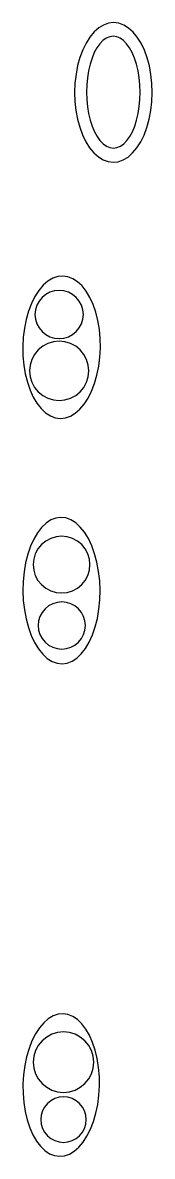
# Model space of a CAD drawing. Extents: x -1 to 217, y -22 to 302.
# Drawn here: x 126.04 to 127.94, y 130.97 to 147.67 of the extents above; entities that cross this region are included whole.
import ezdxf

# ---------------------------------------------------------------- set-up
doc = ezdxf.new("R2010")
doc.units = 0

msp = doc.modelspace()

# ---------------------------------------------------------------- linework, layer by layer
at = {"layer": 'CIRCLES'}
for p, q in [((126.326, 143.618), (126.281, 143.564)), ((126.379, 143.662), (126.326, 143.618)), ((126.441, 143.695), (126.379, 143.662)), ((126.507, 143.715), (126.441, 143.695)), ((126.577, 143.722), (126.507, 143.715)), ((126.646, 143.715), (126.577, 143.722)), ((126.713, 143.695), (126.646, 143.715)), ((126.774, 143.662), (126.713, 143.695)), ((126.828, 143.618), (126.774, 143.662)), ((126.872, 143.564), (126.828, 143.618)), ((126.228, 143.436), (126.221, 143.367)), ((126.249, 143.503), (126.228, 143.436)), ((126.281, 143.564), (126.249, 143.503)), ((126.905, 143.503), (126.872, 143.564)), ((126.925, 143.436), (126.905, 143.503)), ((126.932, 143.367), (126.925, 143.436)), ((126.221, 143.367), (126.228, 143.298)), ((126.228, 143.298), (126.249, 143.231)), ((126.905, 143.231), (126.925, 143.298)), ((126.925, 143.298), (126.932, 143.367)), ((126.249, 143.231), (126.281, 143.17)), ((126.281, 143.17), (126.326, 143.116)), ((126.326, 143.116), (126.379, 143.072)), ((126.774, 143.072), (126.828, 143.116)), ((126.828, 143.116), (126.872, 143.17)), ((126.872, 143.17), (126.905, 143.231)), ((126.41, 142.939), (126.335, 142.899)), ((126.379, 143.072), (126.441, 143.039)), ((126.492, 142.964), (126.41, 142.939)), ((126.441, 143.039), (126.507, 143.019)), ((126.577, 142.972), (126.492, 142.964)), ((126.507, 143.019), (126.577, 143.012)), ((126.577, 143.012), (126.646, 143.019)), ((126.662, 142.964), (126.577, 142.972)), ((126.646, 143.019), (126.713, 143.039)), ((126.743, 142.939), (126.662, 142.964)), ((126.713, 143.039), (126.774, 143.072)), ((126.819, 142.899), (126.743, 142.939)), ((126.214, 142.778), (126.174, 142.703)), ((126.268, 142.845), (126.214, 142.778)), ((126.335, 142.899), (126.268, 142.845)), ((126.885, 142.845), (126.819, 142.899)), ((126.939, 142.778), (126.885, 142.845)), ((126.979, 142.703), (126.939, 142.778)), ((126.149, 142.621), (126.141, 142.536)), ((126.174, 142.703), (126.149, 142.621)), ((127.004, 142.621), (126.979, 142.703)), ((127.013, 142.536), (127.004, 142.621)), ((126.141, 142.536), (126.149, 142.451)), ((126.149, 142.451), (126.174, 142.37)), ((126.979, 142.37), (127.004, 142.451)), ((127.004, 142.451), (127.013, 142.536)), ((126.174, 142.37), (126.214, 142.294)), ((126.214, 142.294), (126.268, 142.228)), ((126.885, 142.228), (126.939, 142.294)), ((126.939, 142.294), (126.979, 142.37)), ((126.268, 142.228), (126.335, 142.174)), ((126.335, 142.174), (126.41, 142.134)), ((126.41, 142.134), (126.492, 142.109)), ((126.492, 142.109), (126.577, 142.1)), ((126.577, 142.1), (126.662, 142.109)), ((126.662, 142.109), (126.743, 142.134)), ((126.743, 142.134), (126.819, 142.174)), ((126.819, 142.174), (126.885, 142.228)), ((126.612, 140.101), (126.53, 140.093)), ((126.693, 140.093), (126.612, 140.101)), ((126.316, 139.978), (126.265, 139.915)), ((126.38, 140.03), (126.316, 139.978)), ((126.452, 140.069), (126.38, 140.03)), ((126.53, 140.093), (126.452, 140.069)), ((126.772, 140.069), (126.693, 140.093)), ((126.844, 140.03), (126.772, 140.069)), ((126.907, 139.978), (126.844, 140.03)), ((126.959, 139.915), (126.907, 139.978)), ((126.202, 139.765), (126.194, 139.683)), ((126.226, 139.843), (126.202, 139.765)), ((126.265, 139.915), (126.226, 139.843)), ((126.998, 139.843), (126.959, 139.915)), ((127.021, 139.765), (126.998, 139.843)), ((127.029, 139.683), (127.021, 139.765)), ((126.194, 139.683), (126.202, 139.602)), ((126.202, 139.602), (126.226, 139.523)), ((126.998, 139.523), (127.021, 139.602)), ((127.021, 139.602), (127.029, 139.683)), ((126.226, 139.523), (126.265, 139.451)), ((126.265, 139.451), (126.316, 139.388)), ((126.907, 139.388), (126.959, 139.451)), ((126.959, 139.451), (126.998, 139.523)), ((126.316, 139.388), (126.38, 139.336)), ((126.38, 139.336), (126.452, 139.297)), ((126.452, 139.297), (126.53, 139.274)), ((126.53, 139.274), (126.612, 139.266)), ((126.612, 139.266), (126.693, 139.274)), ((126.693, 139.274), (126.772, 139.297)), ((126.772, 139.297), (126.844, 139.336)), ((126.844, 139.336), (126.907, 139.388)), ((126.482, 139.107), (126.422, 139.075)), ((126.547, 139.127), (126.482, 139.107)), ((126.615, 139.134), (126.547, 139.127)), ((126.683, 139.127), (126.615, 139.134)), ((126.748, 139.107), (126.683, 139.127)), ((126.808, 139.075), (126.748, 139.107)), ((126.326, 138.98), (126.294, 138.92)), ((126.369, 139.032), (126.326, 138.98)), ((126.422, 139.075), (126.369, 139.032)), ((126.86, 139.032), (126.808, 139.075)), ((126.904, 138.98), (126.86, 139.032)), ((126.936, 138.92), (126.904, 138.98)), ((126.274, 138.854), (126.268, 138.787)), ((126.268, 138.787), (126.274, 138.719)), ((126.294, 138.92), (126.274, 138.854)), ((126.955, 138.854), (126.936, 138.92)), ((126.962, 138.787), (126.955, 138.854)), ((126.955, 138.719), (126.962, 138.787)), ((126.274, 138.719), (126.294, 138.654)), ((126.294, 138.654), (126.326, 138.594)), ((126.326, 138.594), (126.369, 138.541)), ((126.86, 138.541), (126.904, 138.594)), ((126.904, 138.594), (126.936, 138.654)), ((126.936, 138.654), (126.955, 138.719)), ((126.369, 138.541), (126.422, 138.498)), ((126.422, 138.498), (126.482, 138.466)), ((126.482, 138.466), (126.547, 138.446)), ((126.547, 138.446), (126.615, 138.44)), ((126.615, 138.44), (126.683, 138.446)), ((126.683, 138.446), (126.748, 138.466)), ((126.748, 138.466), (126.808, 138.498)), ((126.808, 138.498), (126.86, 138.541)), ((126.47, 132.766), (126.393, 132.725)), ((126.553, 132.792), (126.47, 132.766)), ((126.64, 132.8), (126.553, 132.792)), ((126.727, 132.792), (126.64, 132.8)), ((126.81, 132.766), (126.727, 132.792)), ((126.887, 132.725), (126.81, 132.766)), ((126.27, 132.602), (126.229, 132.525)), ((126.325, 132.67), (126.27, 132.602)), ((126.393, 132.725), (126.325, 132.67)), ((126.955, 132.67), (126.887, 132.725)), ((127.01, 132.602), (126.955, 132.67)), ((127.051, 132.525), (127.01, 132.602)), ((126.204, 132.442), (126.195, 132.355)), ((126.229, 132.525), (126.204, 132.442)), ((127.077, 132.442), (127.051, 132.525)), ((127.085, 132.355), (127.077, 132.442)), ((126.195, 132.355), (126.204, 132.268)), ((126.204, 132.268), (126.229, 132.185)), ((127.051, 132.185), (127.077, 132.268)), ((127.077, 132.268), (127.085, 132.355)), ((126.229, 132.185), (126.27, 132.108)), ((126.27, 132.108), (126.325, 132.04)), ((126.955, 132.04), (127.01, 132.108)), ((127.01, 132.108), (127.051, 132.185)), ((126.325, 132.04), (126.393, 131.985)), ((126.393, 131.985), (126.47, 131.944)), ((126.47, 131.944), (126.553, 131.919)), ((126.553, 131.919), (126.64, 131.91)), ((126.64, 131.91), (126.727, 131.919)), ((126.727, 131.919), (126.81, 131.944)), ((126.81, 131.944), (126.887, 131.985)), ((126.887, 131.985), (126.955, 132.04)), ((126.404, 131.745), (126.362, 131.694)), ((126.454, 131.787), (126.404, 131.745)), ((126.512, 131.818), (126.454, 131.787)), ((126.575, 131.837), (126.512, 131.818)), ((126.64, 131.843), (126.575, 131.837)), ((126.705, 131.837), (126.64, 131.843)), ((126.768, 131.818), (126.705, 131.837)), ((126.826, 131.787), (126.768, 131.818)), ((126.877, 131.745), (126.826, 131.787)), ((126.918, 131.694), (126.877, 131.745)), ((126.331, 131.637), (126.312, 131.574)), ((126.362, 131.694), (126.331, 131.637)), ((126.949, 131.637), (126.918, 131.694)), ((126.968, 131.574), (126.949, 131.637)), ((126.312, 131.574), (126.305, 131.508)), ((126.305, 131.508), (126.312, 131.443)), ((126.312, 131.443), (126.331, 131.38)), ((126.949, 131.38), (126.968, 131.443)), ((126.975, 131.508), (126.968, 131.574)), ((126.968, 131.443), (126.975, 131.508)), ((126.331, 131.38), (126.362, 131.323)), ((126.362, 131.323), (126.404, 131.272)), ((126.404, 131.272), (126.454, 131.23)), ((126.826, 131.23), (126.877, 131.272)), ((126.877, 131.272), (126.918, 131.323)), ((126.918, 131.323), (126.949, 131.38)), ((126.454, 131.23), (126.512, 131.199)), ((126.512, 131.199), (126.575, 131.18)), ((126.575, 131.18), (126.64, 131.174)), ((126.64, 131.174), (126.705, 131.18)), ((126.705, 131.18), (126.768, 131.199)), ((126.768, 131.199), (126.826, 131.23))]:
    msp.add_line(p, q, dxfattribs=at)
at = {"layer": 'ELLIPSES'}
for p, q in [((127.229, 147.631), (127.158, 147.588)), ((127.302, 147.657), (127.229, 147.631)), ((127.377, 147.666), (127.302, 147.657)), ((127.451, 147.657), (127.377, 147.666)), ((127.524, 147.63), (127.451, 147.657)), ((127.595, 147.587), (127.524, 147.63)), ((127.029, 147.454), (126.973, 147.366)), ((127.091, 147.529), (127.029, 147.454)), ((127.158, 147.588), (127.091, 147.529)), ((127.32, 147.459), (127.269, 147.438)), ((127.371, 147.466), (127.32, 147.459)), ((127.423, 147.459), (127.371, 147.466)), ((127.473, 147.438), (127.423, 147.459)), ((127.662, 147.527), (127.595, 147.587)), ((127.723, 147.452), (127.662, 147.527)), ((127.779, 147.363), (127.723, 147.452)), ((126.973, 147.366), (126.923, 147.265)), ((127.131, 147.295), (127.092, 147.224)), ((127.174, 147.355), (127.131, 147.295)), ((127.22, 147.403), (127.174, 147.355)), ((127.269, 147.438), (127.22, 147.403)), ((127.522, 147.403), (127.473, 147.438)), ((127.568, 147.356), (127.522, 147.403)), ((127.611, 147.296), (127.568, 147.356)), ((127.65, 147.225), (127.611, 147.296)), ((127.828, 147.262), (127.779, 147.363)), ((126.881, 147.153), (126.848, 147.033)), ((126.923, 147.265), (126.881, 147.153)), ((127.059, 147.143), (127.03, 147.054)), ((127.092, 147.224), (127.059, 147.143)), ((127.684, 147.144), (127.65, 147.225)), ((127.713, 147.054), (127.684, 147.144)), ((127.869, 147.15), (127.828, 147.262)), ((127.902, 147.029), (127.869, 147.15)), ((126.848, 147.033), (126.824, 146.905)), ((127.007, 146.957), (126.991, 146.855)), ((127.03, 147.054), (127.007, 146.957)), ((127.736, 146.958), (127.713, 147.054)), ((127.753, 146.856), (127.736, 146.958)), ((127.925, 146.902), (127.902, 147.029)), ((126.809, 146.774), (126.803, 146.639)), ((126.824, 146.905), (126.809, 146.774)), ((126.991, 146.855), (126.981, 146.749)), ((127.763, 146.75), (127.753, 146.856)), ((127.94, 146.77), (127.925, 146.902)), ((126.803, 146.639), (126.808, 146.505)), ((126.981, 146.749), (126.978, 146.642)), ((126.978, 146.642), (126.981, 146.534)), ((127.767, 146.643), (127.763, 146.75)), ((127.763, 146.535), (127.767, 146.643)), ((127.939, 146.502), (127.944, 146.636)), ((127.944, 146.636), (127.94, 146.77)), ((126.808, 146.505), (126.822, 146.373)), ((126.981, 146.534), (126.991, 146.428)), ((127.753, 146.429), (127.763, 146.535)), ((127.924, 146.37), (127.939, 146.502)), ((126.822, 146.373), (126.845, 146.246)), ((126.991, 146.428), (127.008, 146.326)), ((127.008, 146.326), (127.031, 146.23)), ((127.714, 146.231), (127.737, 146.327)), ((127.737, 146.327), (127.753, 146.429)), ((127.899, 146.243), (127.924, 146.37)), ((126.845, 146.246), (126.878, 146.125)), ((126.878, 146.125), (126.919, 146.013)), ((127.031, 146.23), (127.06, 146.14)), ((127.06, 146.14), (127.094, 146.059)), ((127.652, 146.06), (127.686, 146.141)), ((127.686, 146.141), (127.714, 146.231)), ((127.824, 146.011), (127.866, 146.122)), ((127.866, 146.122), (127.899, 146.243)), ((126.919, 146.013), (126.968, 145.912)), ((127.094, 146.059), (127.133, 145.988)), ((127.133, 145.988), (127.176, 145.928)), ((127.57, 145.929), (127.613, 145.989)), ((127.613, 145.989), (127.652, 146.06)), ((127.775, 145.91), (127.824, 146.011)), ((126.968, 145.912), (127.024, 145.823)), ((127.024, 145.823), (127.086, 145.748)), ((127.176, 145.928), (127.222, 145.881)), ((127.222, 145.881), (127.271, 145.846)), ((127.271, 145.846), (127.322, 145.825)), ((127.322, 145.825), (127.373, 145.818)), ((127.373, 145.818), (127.425, 145.825)), ((127.425, 145.825), (127.475, 145.847)), ((127.475, 145.847), (127.524, 145.881)), ((127.524, 145.881), (127.57, 145.929)), ((127.656, 145.747), (127.718, 145.821)), ((127.718, 145.821), (127.775, 145.91)), ((127.086, 145.748), (127.152, 145.689)), ((127.152, 145.689), (127.223, 145.645)), ((127.223, 145.645), (127.296, 145.619)), ((127.296, 145.619), (127.371, 145.61)), ((127.371, 145.61), (127.445, 145.618)), ((127.445, 145.618), (127.518, 145.644)), ((127.518, 145.644), (127.589, 145.687)), ((127.589, 145.687), (127.656, 145.747)), ((126.342, 143.798), (126.279, 143.723)), ((126.41, 143.857), (126.342, 143.798)), ((126.482, 143.9), (126.41, 143.857)), ((126.555, 143.926), (126.482, 143.9)), ((126.63, 143.933), (126.555, 143.926)), ((126.704, 143.923), (126.63, 143.933)), ((126.777, 143.895), (126.704, 143.923)), ((126.847, 143.85), (126.777, 143.895)), ((126.913, 143.788), (126.847, 143.85)), ((126.974, 143.711), (126.913, 143.788)), ((126.221, 143.633), (126.17, 143.531)), ((126.279, 143.723), (126.221, 143.633)), ((127.028, 143.619), (126.974, 143.711)), ((127.076, 143.515), (127.028, 143.619)), ((126.17, 143.531), (126.127, 143.418)), ((127.115, 143.401), (127.076, 143.515)), ((126.092, 143.295), (126.065, 143.166)), ((126.127, 143.418), (126.092, 143.295)), ((127.146, 143.277), (127.115, 143.401)), ((127.168, 143.147), (127.146, 143.277)), ((126.065, 143.166), (126.048, 143.032)), ((127.18, 143.012), (127.168, 143.147)), ((126.048, 143.032), (126.041, 142.895)), ((127.182, 142.875), (127.18, 143.012)), ((126.041, 142.895), (126.044, 142.758)), ((127.175, 142.738), (127.182, 142.875)), ((126.044, 142.758), (126.056, 142.623)), ((126.056, 142.623), (126.078, 142.493)), ((127.132, 142.475), (127.158, 142.604)), ((127.158, 142.604), (127.175, 142.738)), ((126.078, 142.493), (126.109, 142.369)), ((127.097, 142.352), (127.132, 142.475)), ((126.109, 142.369), (126.148, 142.255)), ((127.053, 142.239), (127.097, 142.352)), ((126.148, 142.255), (126.196, 142.151)), ((126.196, 142.151), (126.25, 142.059)), ((126.945, 142.047), (127.002, 142.137)), ((127.002, 142.137), (127.053, 142.239)), ((126.25, 142.059), (126.311, 141.982)), ((126.311, 141.982), (126.377, 141.92)), ((126.813, 141.913), (126.881, 141.972)), ((126.881, 141.972), (126.945, 142.047)), ((126.377, 141.92), (126.447, 141.875)), ((126.447, 141.875), (126.519, 141.847)), ((126.519, 141.847), (126.594, 141.837)), ((126.594, 141.837), (126.668, 141.844)), ((126.668, 141.844), (126.742, 141.87)), ((126.742, 141.87), (126.813, 141.913)), ((126.385, 140.295), (126.319, 140.232)), ((126.455, 140.341), (126.385, 140.295)), ((126.527, 140.369), (126.455, 140.341)), ((126.601, 140.379), (126.527, 140.369)), ((126.675, 140.371), (126.601, 140.379)), ((126.748, 140.344), (126.675, 140.371)), ((126.819, 140.299), (126.748, 140.344)), ((126.886, 140.237), (126.819, 140.299)), ((126.258, 140.153), (126.203, 140.06)), ((126.319, 140.232), (126.258, 140.153)), ((126.948, 140.159), (126.886, 140.237)), ((127.005, 140.067), (126.948, 140.159)), ((126.155, 139.953), (126.114, 139.836)), ((126.203, 140.06), (126.155, 139.953)), ((127.055, 139.961), (127.005, 140.067)), ((127.097, 139.844), (127.055, 139.961)), ((126.114, 139.836), (126.083, 139.709)), ((127.131, 139.718), (127.097, 139.844)), ((126.083, 139.709), (126.06, 139.575)), ((127.156, 139.584), (127.131, 139.718)), ((126.047, 139.436), (126.043, 139.295)), ((126.06, 139.575), (126.047, 139.436)), ((127.172, 139.446), (127.156, 139.584)), ((127.178, 139.305), (127.172, 139.446)), ((126.043, 139.295), (126.049, 139.155)), ((127.174, 139.164), (127.178, 139.305)), ((126.049, 139.155), (126.065, 139.016)), ((127.161, 139.026), (127.174, 139.164)), ((126.065, 139.016), (126.09, 138.883)), ((127.138, 138.892), (127.161, 139.026)), ((126.09, 138.883), (126.124, 138.757)), ((127.066, 138.647), (127.107, 138.765)), ((127.107, 138.765), (127.138, 138.892)), ((126.124, 138.757), (126.166, 138.64)), ((126.166, 138.64), (126.216, 138.534)), ((127.018, 138.541), (127.066, 138.647)), ((126.216, 138.534), (126.273, 138.441)), ((126.273, 138.441), (126.335, 138.363)), ((126.902, 138.368), (126.963, 138.447)), ((126.963, 138.447), (127.018, 138.541)), ((126.335, 138.363), (126.402, 138.302)), ((126.402, 138.302), (126.473, 138.257)), ((126.473, 138.257), (126.546, 138.23)), ((126.694, 138.231), (126.767, 138.259)), ((126.767, 138.259), (126.836, 138.305)), ((126.836, 138.305), (126.902, 138.368)), ((126.546, 138.23), (126.62, 138.221)), ((126.62, 138.221), (126.694, 138.231)), ((126.349, 132.935), (126.286, 132.86)), ((126.416, 132.994), (126.349, 132.935)), ((126.487, 133.036), (126.416, 132.994)), ((126.56, 133.061), (126.487, 133.036)), ((126.633, 133.069), (126.56, 133.061)), ((126.706, 133.058), (126.633, 133.069)), ((126.778, 133.029), (126.706, 133.058)), ((126.846, 132.983), (126.778, 133.029)), ((126.91, 132.921), (126.846, 132.983)), ((126.97, 132.843), (126.91, 132.921)), ((126.228, 132.771), (126.177, 132.669)), ((126.286, 132.86), (126.228, 132.771)), ((127.023, 132.751), (126.97, 132.843)), ((127.068, 132.646), (127.023, 132.751)), ((126.177, 132.669), (126.134, 132.556)), ((127.106, 132.531), (127.068, 132.646)), ((126.098, 132.433), (126.071, 132.304)), ((126.134, 132.556), (126.098, 132.433)), ((127.136, 132.407), (127.106, 132.531)), ((126.071, 132.304), (126.053, 132.169)), ((127.156, 132.277), (127.136, 132.407)), ((127.167, 132.141), (127.156, 132.277)), ((126.053, 132.169), (126.045, 132.032)), ((127.168, 132.004), (127.167, 132.141)), ((126.045, 132.032), (126.047, 131.895)), ((127.16, 131.867), (127.168, 132.004)), ((126.047, 131.895), (126.058, 131.76)), ((126.058, 131.76), (126.078, 131.629)), ((127.143, 131.733), (127.16, 131.867)), ((126.078, 131.629), (126.107, 131.505)), ((127.08, 131.481), (127.116, 131.603)), ((127.116, 131.603), (127.143, 131.733)), ((126.107, 131.505), (126.145, 131.39)), ((127.036, 131.368), (127.08, 131.481)), ((126.145, 131.39), (126.191, 131.285)), ((126.191, 131.285), (126.244, 131.193)), ((126.928, 131.176), (126.985, 131.266)), ((126.985, 131.266), (127.036, 131.368)), ((126.244, 131.193), (126.303, 131.116)), ((126.303, 131.116), (126.368, 131.053)), ((126.798, 131.042), (126.865, 131.102)), ((126.865, 131.102), (126.928, 131.176)), ((126.368, 131.053), (126.436, 131.007)), ((126.436, 131.007), (126.508, 130.979)), ((126.508, 130.979), (126.581, 130.968)), ((126.581, 130.968), (126.654, 130.975)), ((126.654, 130.975), (126.727, 131)), ((126.727, 131), (126.798, 131.042))]:
    msp.add_line(p, q, dxfattribs=at)

doc.saveas('drawing.dxf')
